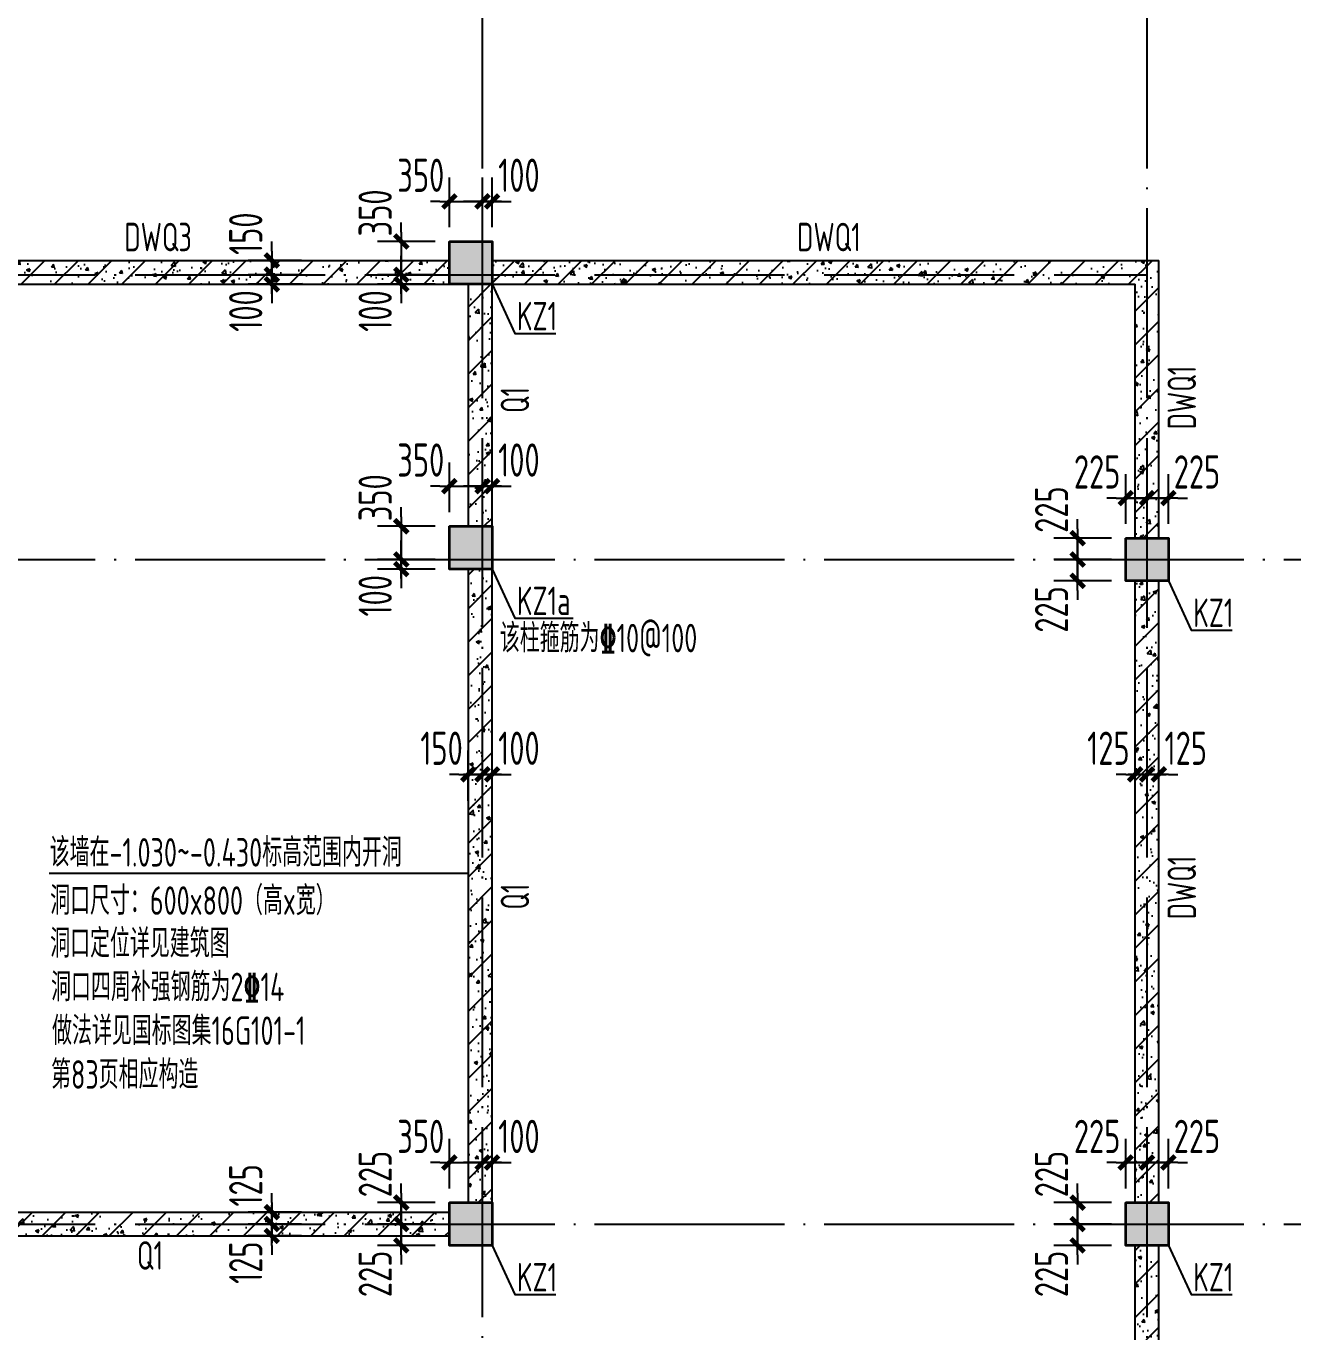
# Model space of a CAD drawing. Extents: x 8243024 to 8945023, y 669070 to 951310.
# Drawn here: x 8439454 to 8452799, y 915622 to 929377 of the extents above; entities that cross this region are included whole.
import ezdxf

# ---------------------------------------------------------------- set-up
doc = ezdxf.new("R2010")
doc.units = 0
doc.header["$LTSCALE"] = 1000
doc.linetypes.add('DOTE', pattern=[2.42, 2, -0.2, 0.02, -0.2])
doc.layers.get('0').update_dxf_attribs({"linetype": 'CONTINUOUS'})
doc.layers.get('Defpoints').update_dxf_attribs({"linetype": 'CONTINUOUS'})
for name, color, linetype in [('DIM', 3, 'CONTINUOUS'), ('DOTE', 1, 'DOTE'), ('HATCH', 254, 'CONTINUOUS'), ('PUB_TEXT', 7, 'CONTINUOUS'), ('柱涂实', 54, 'CONTINUOUS'), ('砼墙', 3, 'CONTINUOUS')]:
    doc.layers.add(name, color=color, linetype=linetype)
doc.layers.add('柱', color=2, linetype='CONTINUOUS', lineweight=35)
doc.styles.add('HZTXT', font='tssdeng.shx', dxfattribs={"width": 0.75, "bigfont": 'HZTXT.shx'})
doc.styles.add('TSSD_Dimension', font='Tssdeng.shx', dxfattribs={"width": 0.7, "bigfont": 'tssdchn.shx'})
doc.dimstyles.new('TSSD_100_100$0', dxfattribs={"dimtxt": 350, "dimasz": 100, "dimexe": 250, "dimexo": 150, "dimgap": 100, "dimtad": 1, "dimdec": 0, "dimzin": 0, "dimdsep": 46, "dimtxsty": 'TSSD_Dimension', "dimblk": '_TSDBK', "dimblk1": '_TSDBK', "dimblk2": '_TSDBK', "dimsah": 1, "dimcen": 0, "dimclrt": 7, "dimadec": 0, "dimazin": 0, "dimtfac": 1, "dimtdec": 0, "dimtix": 1, "dimtmove": 2, "dimatfit": 3, "dimldrblk": '_TSDBK', "dimfxl": 0, "dimtolj": 1, "dimtzin": 0, "dimarcsym": 0})
pattern_1 = [(50, (559484.2, -19363.43), (358.630091, -31.376067), [37.5, -412.5]), (355, (559484.2, -19363.43), (-69.375667, 376.096067), [30, -330]), (100.4514, (559514.08, -19366.04), (289.254691, 344.719771), [31.870095, -350.571056]), (46.1842, (559484.2, -19263.43), (533.620524, -82.759507), [56.25, -618.75]), (96.6356, (559528.66, -19270.3), (467.331353, 487.058935), [47.805144, -525.8565]), (351.1842, (559484.2, -19263.43), (467.330973, 487.0593), [45, -495]), (21, (559534.2, -19288.43), (298.453526, -201.309445), [37.5, -412.5]), (326, (559534.2, -19288.43), (121.657666, 362.575023), [30, -330]), (71.4514, (559559.06, -19305.2), (420.111314, 161.265248), [31.870095, -350.571056]), (37.5, (559484.19, -19363.43), (6.0799277, 166.446927), [0, -326, 0, -335, 0, -331.25]), (7.5, (559484.2, -19363.43), (131.5347687, 197.205856), [0, -191, 0, -318.5, 0, -126.25]), (327.5, (559372.69, -19363.43), (266.911218, -11.2774359), [0, -125, 0, -390, 0, -517.5]), (317.5, (559322.7, -19363.43), (291.593085, 50.052491), [0, -162.5, 0, -259, 0, -367.5]), (45, (559484.2, -19363.43), (-176.776695, 176.776695), [])]
pattern_2 = [(50, (806330.8, 22062.85), (358.630091, -31.376067), [37.5, -412.5]), (355, (806330.8, 22062.85), (-69.375667, 376.096067), [30, -330]), (100.4514, (806360.7, 22060.23), (289.254691, 344.719771), [31.870095, -350.571056]), (46.1842, (806330.8, 22162.85), (533.620524, -82.759507), [56.25, -618.75]), (96.6356, (806375.3, 22155.95), (467.331353, 487.058935), [47.805144, -525.8565]), (351.1842, (806330.8, 22162.85), (467.330973, 487.0593), [45, -495]), (21, (806380.8, 22137.85), (298.453526, -201.309445), [37.5, -412.5]), (326, (806380.8, 22137.85), (121.657666, 362.575023), [30, -330]), (71.4514, (806405.7, 22121.07), (420.111314, 161.265248), [31.870095, -350.571056]), (37.5, (806330.81, 22062.85), (6.0799277, 166.446927), [0, -326, 0, -335, 0, -331.25]), (7.5, (806330.81, 22062.85), (131.5347687, 197.205856), [0, -191, 0, -318.5, 0, -126.25]), (327.5, (806219.31, 22062.85), (266.911218, -11.2774359), [0, -125, 0, -390, 0, -517.5]), (317.5, (806169.31, 22062.85), (291.593085, 50.052491), [0, -162.5, 0, -259, 0, -367.5]), (45, (806330.81, 22062.85), (-176.776695, 176.776695), [])]

# ---------------------------------------------------------------- blocks, each defined once
blk = doc.blocks.new('_TSDBK')
blk.add_line((-1, 0), (1.5, 0))
at = {"const_width": 0.5}
blk.add_lwpolyline([(-0.7, -0.7), (0.7, 0.7)], dxfattribs=at)
blk = doc.blocks.new('*D834')
at = {"layer": 'Defpoints', "color": 0}
for p in [(8443912, 927108), (8443406, 926758), (8443912, 926758)]:
    blk.add_point(p, dxfattribs=at)
at = {"layer": 'DIM', "color": 0, "lineweight": -2}
for p, q in [((8443406, 927208), (8443406, 927308)), ((8443762, 927108), (8443156, 927108)), ((8443406, 927108), (8443406, 926758)), ((8443762, 926758), (8443156, 926758)), ((8443406, 926658), (8443406, 926558))]:
    blk.add_line(p, q, dxfattribs=at)
at = {"layer": 'DIM', "color": 0, "lineweight": -2, "xscale": 100, "yscale": 100, "zscale": 100}
for p, rotation in [((8443406, 927108), 270), ((8443406, 926758), 90)]:
    blk.add_blockref('_TSDBK', p, dxfattribs=dict(at, rotation=rotation))
at = {"layer": 'DIM', "color": 7, "insert": (8443131, 927409), "char_height": 350, "attachment_point": 5, "rotation": 90, "style": 'TSSD_Dimension'}
blk.add_mtext('\\A1;350', dxfattribs=at)
blk = doc.blocks.new('*D835')
at = {"layer": 'Defpoints', "color": 0}
for p in [(8443912, 926758), (8443406, 926658), (8443912, 926658)]:
    blk.add_point(p, dxfattribs=at)
at = {"layer": 'DIM', "color": 0, "lineweight": -2}
for p, q in [((8443406, 926858), (8443406, 926958)), ((8443762, 926758), (8443156, 926758)), ((8443406, 926758), (8443406, 926658)), ((8443762, 926658), (8443156, 926658)), ((8443406, 926558), (8443406, 926458))]:
    blk.add_line(p, q, dxfattribs=at)
at = {"layer": 'DIM', "color": 0, "lineweight": -2, "xscale": 100, "yscale": 100, "zscale": 100}
for p, rotation in [((8443406, 926758), 270), ((8443406, 926658), 90)]:
    blk.add_blockref('_TSDBK', p, dxfattribs=dict(at, rotation=rotation))
at = {"layer": 'DIM', "color": 7, "insert": (8443131, 926376), "char_height": 350, "attachment_point": 5, "rotation": 90, "style": 'TSSD_Dimension'}
blk.add_mtext('\\A1;100', dxfattribs=at)
blk = doc.blocks.new('*D836')
at = {"layer": 'Defpoints', "color": 0}
for p in [(8444362, 927531), (8444262, 927108), (8444362, 927108)]:
    blk.add_point(p, dxfattribs=at)
at = {"layer": 'DIM', "color": 0, "lineweight": -2}
for p, q in [((8444262, 927258), (8444262, 927781)), ((8444362, 927258), (8444362, 927781)), ((8444162, 927531), (8444062, 927531)), ((8444262, 927531), (8444362, 927531)), ((8444462, 927531), (8444562, 927531))]:
    blk.add_line(p, q, dxfattribs=at)
at = {"layer": 'DIM', "color": 0, "lineweight": -2, "xscale": 100, "yscale": 100, "zscale": 100}
blk.add_blockref('_TSDBK', (8444262, 927531), dxfattribs=at)
at = {"layer": 'DIM', "color": 0, "lineweight": -2, "xscale": 100, "yscale": 100, "zscale": 100, "rotation": 180}
blk.add_blockref('_TSDBK', (8444362, 927531), dxfattribs=at)
at = {"layer": 'DIM', "color": 7, "insert": (8444645, 927806), "char_height": 350, "attachment_point": 5, "style": 'TSSD_Dimension'}
blk.add_mtext('\\A1;100', dxfattribs=at)
blk = doc.blocks.new('*D837')
at = {"layer": 'Defpoints', "color": 0}
for p in [(8444262, 927531), (8443912, 927108), (8444262, 927108)]:
    blk.add_point(p, dxfattribs=at)
at = {"layer": 'DIM', "color": 0, "lineweight": -2}
for p, q in [((8443912, 927258), (8443912, 927781)), ((8444262, 927258), (8444262, 927781)), ((8443812, 927531), (8443712, 927531)), ((8443912, 927531), (8444262, 927531)), ((8444362, 927531), (8444462, 927531))]:
    blk.add_line(p, q, dxfattribs=at)
at = {"layer": 'DIM', "color": 0, "lineweight": -2, "xscale": 100, "yscale": 100, "zscale": 100}
blk.add_blockref('_TSDBK', (8443912, 927531), dxfattribs=at)
at = {"layer": 'DIM', "color": 0, "lineweight": -2, "xscale": 100, "yscale": 100, "zscale": 100, "rotation": 180}
blk.add_blockref('_TSDBK', (8444262, 927531), dxfattribs=at)
at = {"layer": 'DIM', "color": 7, "insert": (8443611, 927806), "char_height": 350, "attachment_point": 5, "style": 'TSSD_Dimension'}
blk.add_mtext('\\A1;350', dxfattribs=at)
blk = doc.blocks.new('*D838')
at = {"layer": 'Defpoints', "color": 0}
for p in [(8443912, 924108), (8443406, 923758), (8443912, 923758)]:
    blk.add_point(p, dxfattribs=at)
at = {"layer": 'DIM', "color": 0, "lineweight": -2}
for p, q in [((8443406, 924208), (8443406, 924308)), ((8443762, 924108), (8443156, 924108)), ((8443406, 924108), (8443406, 923758)), ((8443762, 923758), (8443156, 923758)), ((8443406, 923658), (8443406, 923558))]:
    blk.add_line(p, q, dxfattribs=at)
at = {"layer": 'DIM', "color": 0, "lineweight": -2, "xscale": 100, "yscale": 100, "zscale": 100}
for p, rotation in [((8443406, 924108), 270), ((8443406, 923758), 90)]:
    blk.add_blockref('_TSDBK', p, dxfattribs=dict(at, rotation=rotation))
at = {"layer": 'DIM', "color": 7, "insert": (8443131, 924409), "char_height": 350, "attachment_point": 5, "rotation": 90, "style": 'TSSD_Dimension'}
blk.add_mtext('\\A1;350', dxfattribs=at)
blk = doc.blocks.new('*D839')
at = {"layer": 'Defpoints', "color": 0}
for p in [(8443912, 923758), (8443406, 923658), (8443912, 923658)]:
    blk.add_point(p, dxfattribs=at)
at = {"layer": 'DIM', "color": 0, "lineweight": -2}
for p, q in [((8443406, 923858), (8443406, 923958)), ((8443762, 923758), (8443156, 923758)), ((8443406, 923758), (8443406, 923658)), ((8443762, 923658), (8443156, 923658)), ((8443406, 923558), (8443406, 923458))]:
    blk.add_line(p, q, dxfattribs=at)
at = {"layer": 'DIM', "color": 0, "lineweight": -2, "xscale": 100, "yscale": 100, "zscale": 100}
for p, rotation in [((8443406, 923758), 270), ((8443406, 923658), 90)]:
    blk.add_blockref('_TSDBK', p, dxfattribs=dict(at, rotation=rotation))
at = {"layer": 'DIM', "color": 7, "insert": (8443131, 923376), "char_height": 350, "attachment_point": 5, "rotation": 90, "style": 'TSSD_Dimension'}
blk.add_mtext('\\A1;100', dxfattribs=at)
blk = doc.blocks.new('*D840')
at = {"layer": 'Defpoints', "color": 0}
for p in [(8444362, 924531), (8444262, 924108), (8444362, 924108)]:
    blk.add_point(p, dxfattribs=at)
at = {"layer": 'DIM', "color": 0, "lineweight": -2}
for p, q in [((8444262, 924258), (8444262, 924781)), ((8444362, 924258), (8444362, 924781)), ((8444162, 924531), (8444062, 924531)), ((8444262, 924531), (8444362, 924531)), ((8444462, 924531), (8444562, 924531))]:
    blk.add_line(p, q, dxfattribs=at)
at = {"layer": 'DIM', "color": 0, "lineweight": -2, "xscale": 100, "yscale": 100, "zscale": 100}
blk.add_blockref('_TSDBK', (8444262, 924531), dxfattribs=at)
at = {"layer": 'DIM', "color": 0, "lineweight": -2, "xscale": 100, "yscale": 100, "zscale": 100, "rotation": 180}
blk.add_blockref('_TSDBK', (8444362, 924531), dxfattribs=at)
at = {"layer": 'DIM', "color": 7, "insert": (8444645, 924806), "char_height": 350, "attachment_point": 5, "style": 'TSSD_Dimension'}
blk.add_mtext('\\A1;100', dxfattribs=at)
blk = doc.blocks.new('*D841')
at = {"layer": 'Defpoints', "color": 0}
for p in [(8444262, 924531), (8443912, 924108), (8444262, 924108)]:
    blk.add_point(p, dxfattribs=at)
at = {"layer": 'DIM', "color": 0, "lineweight": -2}
for p, q in [((8443912, 924258), (8443912, 924781)), ((8444262, 924258), (8444262, 924781)), ((8443812, 924531), (8443712, 924531)), ((8443912, 924531), (8444262, 924531)), ((8444362, 924531), (8444462, 924531))]:
    blk.add_line(p, q, dxfattribs=at)
at = {"layer": 'DIM', "color": 0, "lineweight": -2, "xscale": 100, "yscale": 100, "zscale": 100}
blk.add_blockref('_TSDBK', (8443912, 924531), dxfattribs=at)
at = {"layer": 'DIM', "color": 0, "lineweight": -2, "xscale": 100, "yscale": 100, "zscale": 100, "rotation": 180}
blk.add_blockref('_TSDBK', (8444262, 924531), dxfattribs=at)
at = {"layer": 'DIM', "color": 7, "insert": (8443611, 924806), "char_height": 350, "attachment_point": 5, "style": 'TSSD_Dimension'}
blk.add_mtext('\\A1;350', dxfattribs=at)
blk = doc.blocks.new('*D842')
at = {"layer": 'Defpoints', "color": 0}
for p in [(8443912, 916983), (8443406, 916758), (8443912, 916758)]:
    blk.add_point(p, dxfattribs=at)
at = {"layer": 'DIM', "color": 0, "lineweight": -2}
for p, q in [((8443406, 917083), (8443406, 917183)), ((8443762, 916983), (8443156, 916983)), ((8443406, 916983), (8443406, 916758)), ((8443762, 916758), (8443156, 916758)), ((8443406, 916658), (8443406, 916558))]:
    blk.add_line(p, q, dxfattribs=at)
at = {"layer": 'DIM', "color": 0, "lineweight": -2, "xscale": 100, "yscale": 100, "zscale": 100}
for p, rotation in [((8443406, 916983), 270), ((8443406, 916758), 90)]:
    blk.add_blockref('_TSDBK', p, dxfattribs=dict(at, rotation=rotation))
at = {"layer": 'DIM', "color": 7, "insert": (8443131, 917284), "char_height": 350, "attachment_point": 5, "rotation": 90, "style": 'TSSD_Dimension'}
blk.add_mtext('\\A1;225', dxfattribs=at)
blk = doc.blocks.new('*D843')
at = {"layer": 'Defpoints', "color": 0}
for p in [(8443912, 916758), (8443406, 916533), (8443912, 916533)]:
    blk.add_point(p, dxfattribs=at)
at = {"layer": 'DIM', "color": 0, "lineweight": -2}
for p, q in [((8443406, 916858), (8443406, 916958)), ((8443762, 916758), (8443156, 916758)), ((8443406, 916758), (8443406, 916533)), ((8443762, 916533), (8443156, 916533)), ((8443406, 916433), (8443406, 916333))]:
    blk.add_line(p, q, dxfattribs=at)
at = {"layer": 'DIM', "color": 0, "lineweight": -2, "xscale": 100, "yscale": 100, "zscale": 100}
for p, rotation in [((8443406, 916758), 270), ((8443406, 916533), 90)]:
    blk.add_blockref('_TSDBK', p, dxfattribs=dict(at, rotation=rotation))
at = {"layer": 'DIM', "color": 7, "insert": (8443131, 916232), "char_height": 350, "attachment_point": 5, "rotation": 90, "style": 'TSSD_Dimension'}
blk.add_mtext('\\A1;225', dxfattribs=at)
blk = doc.blocks.new('*D844')
at = {"layer": 'Defpoints', "color": 0}
for p in [(8444362, 917406), (8444262, 916983), (8444362, 916983)]:
    blk.add_point(p, dxfattribs=at)
at = {"layer": 'DIM', "color": 0, "lineweight": -2}
for p, q in [((8444262, 917133), (8444262, 917656)), ((8444362, 917133), (8444362, 917656)), ((8444162, 917406), (8444062, 917406)), ((8444262, 917406), (8444362, 917406)), ((8444462, 917406), (8444562, 917406))]:
    blk.add_line(p, q, dxfattribs=at)
at = {"layer": 'DIM', "color": 0, "lineweight": -2, "xscale": 100, "yscale": 100, "zscale": 100}
blk.add_blockref('_TSDBK', (8444262, 917406), dxfattribs=at)
at = {"layer": 'DIM', "color": 0, "lineweight": -2, "xscale": 100, "yscale": 100, "zscale": 100, "rotation": 180}
blk.add_blockref('_TSDBK', (8444362, 917406), dxfattribs=at)
at = {"layer": 'DIM', "color": 7, "insert": (8444645, 917681), "char_height": 350, "attachment_point": 5, "style": 'TSSD_Dimension'}
blk.add_mtext('\\A1;100', dxfattribs=at)
blk = doc.blocks.new('*D845')
at = {"layer": 'Defpoints', "color": 0}
for p in [(8444262, 917406), (8443912, 916983), (8444262, 916983)]:
    blk.add_point(p, dxfattribs=at)
at = {"layer": 'DIM', "color": 0, "lineweight": -2}
for p, q in [((8443912, 917133), (8443912, 917656)), ((8444262, 917133), (8444262, 917656)), ((8443812, 917406), (8443712, 917406)), ((8443912, 917406), (8444262, 917406)), ((8444362, 917406), (8444462, 917406))]:
    blk.add_line(p, q, dxfattribs=at)
at = {"layer": 'DIM', "color": 0, "lineweight": -2, "xscale": 100, "yscale": 100, "zscale": 100}
blk.add_blockref('_TSDBK', (8443912, 917406), dxfattribs=at)
at = {"layer": 'DIM', "color": 0, "lineweight": -2, "xscale": 100, "yscale": 100, "zscale": 100, "rotation": 180}
blk.add_blockref('_TSDBK', (8444262, 917406), dxfattribs=at)
at = {"layer": 'DIM', "color": 7, "insert": (8443611, 917681), "char_height": 350, "attachment_point": 5, "style": 'TSSD_Dimension'}
blk.add_mtext('\\A1;350', dxfattribs=at)
blk = doc.blocks.new('*D862')
at = {"layer": 'Defpoints', "color": 0}
for p in [(8451037, 923983), (8450531, 923758), (8451037, 923758)]:
    blk.add_point(p, dxfattribs=at)
at = {"layer": 'DIM', "color": 0, "lineweight": -2}
for p, q in [((8450531, 924083), (8450531, 924183)), ((8450887, 923983), (8450281, 923983)), ((8450531, 923983), (8450531, 923758)), ((8450887, 923758), (8450281, 923758)), ((8450531, 923658), (8450531, 923558))]:
    blk.add_line(p, q, dxfattribs=at)
at = {"layer": 'DIM', "color": 0, "lineweight": -2, "xscale": 100, "yscale": 100, "zscale": 100}
for p, rotation in [((8450531, 923983), 270), ((8450531, 923758), 90)]:
    blk.add_blockref('_TSDBK', p, dxfattribs=dict(at, rotation=rotation))
at = {"layer": 'DIM', "color": 7, "insert": (8450256, 924284), "char_height": 350, "attachment_point": 5, "rotation": 90, "style": 'TSSD_Dimension'}
blk.add_mtext('\\A1;225', dxfattribs=at)
blk = doc.blocks.new('*D863')
at = {"layer": 'Defpoints', "color": 0}
for p in [(8451037, 923758), (8450531, 923533), (8451037, 923533)]:
    blk.add_point(p, dxfattribs=at)
at = {"layer": 'DIM', "color": 0, "lineweight": -2}
for p, q in [((8450531, 923858), (8450531, 923958)), ((8450887, 923758), (8450281, 923758)), ((8450531, 923758), (8450531, 923533)), ((8450887, 923533), (8450281, 923533)), ((8450531, 923433), (8450531, 923333))]:
    blk.add_line(p, q, dxfattribs=at)
at = {"layer": 'DIM', "color": 0, "lineweight": -2, "xscale": 100, "yscale": 100, "zscale": 100}
for p, rotation in [((8450531, 923758), 270), ((8450531, 923533), 90)]:
    blk.add_blockref('_TSDBK', p, dxfattribs=dict(at, rotation=rotation))
at = {"layer": 'DIM', "color": 7, "insert": (8450256, 923232), "char_height": 350, "attachment_point": 5, "rotation": 90, "style": 'TSSD_Dimension'}
blk.add_mtext('\\A1;225', dxfattribs=at)
blk = doc.blocks.new('*D864')
at = {"layer": 'Defpoints', "color": 0}
for p in [(8451487, 924406), (8451262, 923983), (8451487, 923983)]:
    blk.add_point(p, dxfattribs=at)
at = {"layer": 'DIM', "color": 0, "lineweight": -2}
for p, q in [((8451262, 924133), (8451262, 924656)), ((8451487, 924133), (8451487, 924656)), ((8451162, 924406), (8451062, 924406)), ((8451262, 924406), (8451487, 924406)), ((8451587, 924406), (8451687, 924406))]:
    blk.add_line(p, q, dxfattribs=at)
at = {"layer": 'DIM', "color": 0, "lineweight": -2, "xscale": 100, "yscale": 100, "zscale": 100}
blk.add_blockref('_TSDBK', (8451262, 924406), dxfattribs=at)
at = {"layer": 'DIM', "color": 0, "lineweight": -2, "xscale": 100, "yscale": 100, "zscale": 100, "rotation": 180}
blk.add_blockref('_TSDBK', (8451487, 924406), dxfattribs=at)
at = {"layer": 'DIM', "color": 7, "insert": (8451788, 924681), "char_height": 350, "attachment_point": 5, "style": 'TSSD_Dimension'}
blk.add_mtext('\\A1;225', dxfattribs=at)
blk = doc.blocks.new('*D865')
at = {"layer": 'Defpoints', "color": 0}
for p in [(8451262, 924406), (8451037, 923983), (8451262, 923983)]:
    blk.add_point(p, dxfattribs=at)
at = {"layer": 'DIM', "color": 0, "lineweight": -2}
for p, q in [((8451037, 924133), (8451037, 924656)), ((8451262, 924133), (8451262, 924656)), ((8450937, 924406), (8450837, 924406)), ((8451037, 924406), (8451262, 924406)), ((8451362, 924406), (8451462, 924406))]:
    blk.add_line(p, q, dxfattribs=at)
at = {"layer": 'DIM', "color": 0, "lineweight": -2, "xscale": 100, "yscale": 100, "zscale": 100}
blk.add_blockref('_TSDBK', (8451037, 924406), dxfattribs=at)
at = {"layer": 'DIM', "color": 0, "lineweight": -2, "xscale": 100, "yscale": 100, "zscale": 100, "rotation": 180}
blk.add_blockref('_TSDBK', (8451262, 924406), dxfattribs=at)
at = {"layer": 'DIM', "color": 7, "insert": (8450736, 924681), "char_height": 350, "attachment_point": 5, "style": 'TSSD_Dimension'}
blk.add_mtext('\\A1;225', dxfattribs=at)
blk = doc.blocks.new('*D866')
at = {"layer": 'Defpoints', "color": 0}
for p in [(8451037, 916983), (8450531, 916758), (8451037, 916758)]:
    blk.add_point(p, dxfattribs=at)
at = {"layer": 'DIM', "color": 0, "lineweight": -2}
for p, q in [((8450531, 917083), (8450531, 917183)), ((8450887, 916983), (8450281, 916983)), ((8450531, 916983), (8450531, 916758)), ((8450887, 916758), (8450281, 916758)), ((8450531, 916658), (8450531, 916558))]:
    blk.add_line(p, q, dxfattribs=at)
at = {"layer": 'DIM', "color": 0, "lineweight": -2, "xscale": 100, "yscale": 100, "zscale": 100}
for p, rotation in [((8450531, 916983), 270), ((8450531, 916758), 90)]:
    blk.add_blockref('_TSDBK', p, dxfattribs=dict(at, rotation=rotation))
at = {"layer": 'DIM', "color": 7, "insert": (8450256, 917284), "char_height": 350, "attachment_point": 5, "rotation": 90, "style": 'TSSD_Dimension'}
blk.add_mtext('\\A1;225', dxfattribs=at)
blk = doc.blocks.new('*D867')
at = {"layer": 'Defpoints', "color": 0}
for p in [(8451037, 916758), (8450531, 916533), (8451037, 916533)]:
    blk.add_point(p, dxfattribs=at)
at = {"layer": 'DIM', "color": 0, "lineweight": -2}
for p, q in [((8450531, 916858), (8450531, 916958)), ((8450887, 916758), (8450281, 916758)), ((8450531, 916758), (8450531, 916533)), ((8450887, 916533), (8450281, 916533)), ((8450531, 916433), (8450531, 916333))]:
    blk.add_line(p, q, dxfattribs=at)
at = {"layer": 'DIM', "color": 0, "lineweight": -2, "xscale": 100, "yscale": 100, "zscale": 100}
for p, rotation in [((8450531, 916758), 270), ((8450531, 916533), 90)]:
    blk.add_blockref('_TSDBK', p, dxfattribs=dict(at, rotation=rotation))
at = {"layer": 'DIM', "color": 7, "insert": (8450256, 916232), "char_height": 350, "attachment_point": 5, "rotation": 90, "style": 'TSSD_Dimension'}
blk.add_mtext('\\A1;225', dxfattribs=at)
blk = doc.blocks.new('*D868')
at = {"layer": 'Defpoints', "color": 0}
for p in [(8451487, 917406), (8451262, 916983), (8451487, 916983)]:
    blk.add_point(p, dxfattribs=at)
at = {"layer": 'DIM', "color": 0, "lineweight": -2}
for p, q in [((8451262, 917133), (8451262, 917656)), ((8451487, 917133), (8451487, 917656)), ((8451162, 917406), (8451062, 917406)), ((8451262, 917406), (8451487, 917406)), ((8451587, 917406), (8451687, 917406))]:
    blk.add_line(p, q, dxfattribs=at)
at = {"layer": 'DIM', "color": 0, "lineweight": -2, "xscale": 100, "yscale": 100, "zscale": 100}
blk.add_blockref('_TSDBK', (8451262, 917406), dxfattribs=at)
at = {"layer": 'DIM', "color": 0, "lineweight": -2, "xscale": 100, "yscale": 100, "zscale": 100, "rotation": 180}
blk.add_blockref('_TSDBK', (8451487, 917406), dxfattribs=at)
at = {"layer": 'DIM', "color": 7, "insert": (8451788, 917681), "char_height": 350, "attachment_point": 5, "style": 'TSSD_Dimension'}
blk.add_mtext('\\A1;225', dxfattribs=at)
blk = doc.blocks.new('*D869')
at = {"layer": 'Defpoints', "color": 0}
for p in [(8451262, 917406), (8451037, 916983), (8451262, 916983)]:
    blk.add_point(p, dxfattribs=at)
at = {"layer": 'DIM', "color": 0, "lineweight": -2}
for p, q in [((8451037, 917133), (8451037, 917656)), ((8451262, 917133), (8451262, 917656)), ((8450937, 917406), (8450837, 917406)), ((8451037, 917406), (8451262, 917406)), ((8451362, 917406), (8451462, 917406))]:
    blk.add_line(p, q, dxfattribs=at)
at = {"layer": 'DIM', "color": 0, "lineweight": -2, "xscale": 100, "yscale": 100, "zscale": 100}
blk.add_blockref('_TSDBK', (8451037, 917406), dxfattribs=at)
at = {"layer": 'DIM', "color": 0, "lineweight": -2, "xscale": 100, "yscale": 100, "zscale": 100, "rotation": 180}
blk.add_blockref('_TSDBK', (8451262, 917406), dxfattribs=at)
at = {"layer": 'DIM', "color": 7, "insert": (8450736, 917681), "char_height": 350, "attachment_point": 5, "style": 'TSSD_Dimension'}
blk.add_mtext('\\A1;225', dxfattribs=at)
blk = doc.blocks.new('*D2013')
at = {"layer": 'Defpoints', "color": 0}
for p in [(8442506, 926908), (8442042, 926758), (8442506, 926758)]:
    blk.add_point(p, dxfattribs=at)
at = {"layer": 'DIM', "color": 0, "lineweight": -2}
for p, q in [((8442042, 927008), (8442042, 927108)), ((8442356, 926908), (8441792, 926908)), ((8442042, 926908), (8442042, 926758)), ((8442356, 926758), (8441792, 926758)), ((8442042, 926658), (8442042, 926558))]:
    blk.add_line(p, q, dxfattribs=at)
at = {"layer": 'DIM', "color": 0, "lineweight": -2, "xscale": 100, "yscale": 100, "zscale": 100}
for p, rotation in [((8442042, 926908), 270), ((8442042, 926758), 90)]:
    blk.add_blockref('_TSDBK', p, dxfattribs=dict(at, rotation=rotation))
at = {"layer": 'DIM', "color": 7, "insert": (8441767, 927190), "char_height": 350, "attachment_point": 5, "rotation": 90, "style": 'TSSD_Dimension'}
blk.add_mtext('\\A1;150', dxfattribs=at)
blk = doc.blocks.new('*D2014')
at = {"layer": 'Defpoints', "color": 0}
for p in [(8442506, 926758), (8442042, 926658), (8442506, 926658)]:
    blk.add_point(p, dxfattribs=at)
at = {"layer": 'DIM', "color": 0, "lineweight": -2}
for p, q in [((8442042, 926858), (8442042, 926958)), ((8442356, 926758), (8441792, 926758)), ((8442042, 926758), (8442042, 926658)), ((8442356, 926658), (8441792, 926658)), ((8442042, 926558), (8442042, 926458))]:
    blk.add_line(p, q, dxfattribs=at)
at = {"layer": 'DIM', "color": 0, "lineweight": -2, "xscale": 100, "yscale": 100, "zscale": 100}
for p, rotation in [((8442042, 926758), 270), ((8442042, 926658), 90)]:
    blk.add_blockref('_TSDBK', p, dxfattribs=dict(at, rotation=rotation))
at = {"layer": 'DIM', "color": 7, "insert": (8441767, 926376), "char_height": 350, "attachment_point": 5, "rotation": 90, "style": 'TSSD_Dimension'}
blk.add_mtext('\\A1;100', dxfattribs=at)
blk = doc.blocks.new('*D2017')
at = {"layer": 'Defpoints', "color": 0}
for p in [(8442506, 916883), (8442042, 916758), (8442506, 916758)]:
    blk.add_point(p, dxfattribs=at)
at = {"layer": 'DIM', "color": 0, "lineweight": -2}
for p, q in [((8442042, 916983), (8442042, 917083)), ((8442356, 916883), (8441792, 916883)), ((8442042, 916883), (8442042, 916758)), ((8442356, 916758), (8441792, 916758)), ((8442042, 916658), (8442042, 916558))]:
    blk.add_line(p, q, dxfattribs=at)
at = {"layer": 'DIM', "color": 0, "lineweight": -2, "xscale": 100, "yscale": 100, "zscale": 100}
for p, rotation in [((8442042, 916883), 270), ((8442042, 916758), 90)]:
    blk.add_blockref('_TSDBK', p, dxfattribs=dict(at, rotation=rotation))
at = {"layer": 'DIM', "color": 7, "insert": (8441767, 917165), "char_height": 350, "attachment_point": 5, "rotation": 90, "style": 'TSSD_Dimension'}
blk.add_mtext('\\A1;125', dxfattribs=at)
blk = doc.blocks.new('*D2018')
at = {"layer": 'Defpoints', "color": 0}
for p in [(8442506, 916758), (8442042, 916633), (8442506, 916633)]:
    blk.add_point(p, dxfattribs=at)
at = {"layer": 'DIM', "color": 0, "lineweight": -2}
for p, q in [((8442042, 916858), (8442042, 916958)), ((8442356, 916758), (8441792, 916758)), ((8442042, 916758), (8442042, 916633)), ((8442356, 916633), (8441792, 916633)), ((8442042, 916533), (8442042, 916433))]:
    blk.add_line(p, q, dxfattribs=at)
at = {"layer": 'DIM', "color": 0, "lineweight": -2, "xscale": 100, "yscale": 100, "zscale": 100}
for p, rotation in [((8442042, 916758), 270), ((8442042, 916633), 90)]:
    blk.add_blockref('_TSDBK', p, dxfattribs=dict(at, rotation=rotation))
at = {"layer": 'DIM', "color": 7, "insert": (8441767, 916351), "char_height": 350, "attachment_point": 5, "rotation": 90, "style": 'TSSD_Dimension'}
blk.add_mtext('\\A1;125', dxfattribs=at)
blk = doc.blocks.new('*D2021')
at = {"layer": 'Defpoints', "color": 0}
for p in [(8451262, 921495), (8451137, 921066), (8451262, 921066)]:
    blk.add_point(p, dxfattribs=at)
at = {"layer": 'DIM', "color": 0, "lineweight": -2}
for p, q in [((8451137, 921216), (8451137, 921745)), ((8451262, 921216), (8451262, 921745)), ((8451037, 921495), (8450937, 921495)), ((8451137, 921495), (8451262, 921495)), ((8451362, 921495), (8451462, 921495))]:
    blk.add_line(p, q, dxfattribs=at)
at = {"layer": 'DIM', "color": 0, "lineweight": -2, "xscale": 100, "yscale": 100, "zscale": 100}
blk.add_blockref('_TSDBK', (8451137, 921495), dxfattribs=at)
at = {"layer": 'DIM', "color": 0, "lineweight": -2, "xscale": 100, "yscale": 100, "zscale": 100, "rotation": 180}
blk.add_blockref('_TSDBK', (8451262, 921495), dxfattribs=at)
at = {"layer": 'DIM', "color": 7, "insert": (8450855, 921770), "char_height": 350, "attachment_point": 5, "style": 'TSSD_Dimension'}
blk.add_mtext('\\A1;125', dxfattribs=at)
blk = doc.blocks.new('*D2022')
at = {"layer": 'Defpoints', "color": 0}
for p in [(8451387, 921495), (8451262, 921066), (8451387, 921066)]:
    blk.add_point(p, dxfattribs=at)
at = {"layer": 'DIM', "color": 0, "lineweight": -2}
for p, q in [((8451262, 921216), (8451262, 921745)), ((8451387, 921216), (8451387, 921745)), ((8451162, 921495), (8451062, 921495)), ((8451262, 921495), (8451387, 921495)), ((8451487, 921495), (8451587, 921495))]:
    blk.add_line(p, q, dxfattribs=at)
at = {"layer": 'DIM', "color": 0, "lineweight": -2, "xscale": 100, "yscale": 100, "zscale": 100}
blk.add_blockref('_TSDBK', (8451262, 921495), dxfattribs=at)
at = {"layer": 'DIM', "color": 0, "lineweight": -2, "xscale": 100, "yscale": 100, "zscale": 100, "rotation": 180}
blk.add_blockref('_TSDBK', (8451387, 921495), dxfattribs=at)
at = {"layer": 'DIM', "color": 7, "insert": (8451670, 921770), "char_height": 350, "attachment_point": 5, "style": 'TSSD_Dimension'}
blk.add_mtext('\\A1;125', dxfattribs=at)
blk = doc.blocks.new('*D2023')
at = {"layer": 'Defpoints', "color": 0}
for p in [(8444262, 921495), (8444112, 921066), (8444262, 921066)]:
    blk.add_point(p, dxfattribs=at)
at = {"layer": 'DIM', "color": 0, "lineweight": -2}
for p, q in [((8444112, 921216), (8444112, 921745)), ((8444262, 921216), (8444262, 921745)), ((8444012, 921495), (8443912, 921495)), ((8444112, 921495), (8444262, 921495)), ((8444362, 921495), (8444462, 921495))]:
    blk.add_line(p, q, dxfattribs=at)
at = {"layer": 'DIM', "color": 0, "lineweight": -2, "xscale": 100, "yscale": 100, "zscale": 100}
blk.add_blockref('_TSDBK', (8444112, 921495), dxfattribs=at)
at = {"layer": 'DIM', "color": 0, "lineweight": -2, "xscale": 100, "yscale": 100, "zscale": 100, "rotation": 180}
blk.add_blockref('_TSDBK', (8444262, 921495), dxfattribs=at)
at = {"layer": 'DIM', "color": 7, "insert": (8443830, 921770), "char_height": 350, "attachment_point": 5, "style": 'TSSD_Dimension'}
blk.add_mtext('\\A1;150', dxfattribs=at)
blk = doc.blocks.new('*D2024')
at = {"layer": 'Defpoints', "color": 0}
for p in [(8444362, 921495), (8444262, 921066), (8444362, 921066)]:
    blk.add_point(p, dxfattribs=at)
at = {"layer": 'DIM', "color": 0, "lineweight": -2}
for p, q in [((8444262, 921216), (8444262, 921745)), ((8444362, 921216), (8444362, 921745)), ((8444162, 921495), (8444062, 921495)), ((8444262, 921495), (8444362, 921495)), ((8444462, 921495), (8444562, 921495))]:
    blk.add_line(p, q, dxfattribs=at)
at = {"layer": 'DIM', "color": 0, "lineweight": -2, "xscale": 100, "yscale": 100, "zscale": 100}
blk.add_blockref('_TSDBK', (8444262, 921495), dxfattribs=at)
at = {"layer": 'DIM', "color": 0, "lineweight": -2, "xscale": 100, "yscale": 100, "zscale": 100, "rotation": 180}
blk.add_blockref('_TSDBK', (8444362, 921495), dxfattribs=at)
at = {"layer": 'DIM', "color": 7, "insert": (8444645, 921770), "char_height": 350, "attachment_point": 5, "style": 'TSSD_Dimension'}
blk.add_mtext('\\A1;100', dxfattribs=at)

msp = doc.modelspace()

# ---------------------------------------------------------------- hatches: boundary and pattern name
at = {"layer": 'HATCH'}
h = msp.add_hatch(dxfattribs=at)
h.set_pattern_fill('ARMORED', color=256, scale=50, style=0)
h.set_pattern_definition(pattern_2)
h.paths.add_polyline_path([(8443912.3, 926908.1), (8437662.3, 926908.1), (8437662.3, 926658.1), (8443912.3, 926658.1)])
h = msp.add_hatch(dxfattribs=at)
h.set_pattern_fill('ARMORED', color=256, scale=50, style=0)
h.set_pattern_definition(pattern_2)
h.paths.add_polyline_path([(8451387.3, 926908.1), (8444362.3, 926908.1), (8444362.3, 926658.1), (8451137.3, 926658.1), (8451137.3, 923983.1), (8451387.3, 923983.1)])
h = msp.add_hatch(dxfattribs=at)
h.set_pattern_fill('ARMORED', color=256, scale=50, style=0)
h.set_pattern_definition(pattern_2)
h.paths.add_polyline_path([(8444362.3, 926658.1), (8444112.3, 926658.1), (8444112.3, 924108.1), (8444362.3, 924108.1)])
h = msp.add_hatch(dxfattribs=at)
h.set_pattern_fill('ARMORED', color=256, scale=50, style=0)
h.set_pattern_definition(pattern_1)
h.paths.add_polyline_path([(8444362.3, 923658.1), (8444112.3, 923658.1), (8444112.3, 916983.1), (8444362.3, 916983.1)])
h = msp.add_hatch(dxfattribs=at)
h.set_pattern_fill('ARMORED', color=256, scale=50, style=0)
h.set_pattern_definition(pattern_1)
h.paths.add_polyline_path([(8451387.3, 923533.1), (8451137.3, 923533.1), (8451137.3, 916983.1), (8451387.3, 916983.1)])
h = msp.add_hatch(dxfattribs=at)
h.set_pattern_fill('ARMORED', color=256, scale=50, style=0)
h.set_pattern_definition(pattern_1)
h.paths.add_polyline_path([(8443912.3, 916883.1), (8437662.3, 916883.1), (8437662.3, 916633.1), (8443912.3, 916633.1)])
h = msp.add_hatch(dxfattribs=at)
h.set_pattern_fill('ARMORED', color=256, scale=50, style=0)
h.set_pattern_definition(pattern_1)
h.paths.add_polyline_path([(8451387.3, 916533.1), (8451137.3, 916533.1), (8451137.3, 909983.1), (8451387.3, 909983.1)])
at = {"layer": '柱涂实'}
for points in [[(8444362.3, 926658.1), (8444362.3, 927108.1), (8443912.3, 927108.1), (8443912.3, 926658.1)], [(8444362.3, 923658.1), (8444362.3, 924108.1), (8443912.3, 924108.1), (8443912.3, 923658.1)], [(8451487.3, 923533.1), (8451487.3, 923983.1), (8451037.3, 923983.1), (8451037.3, 923533.1)], [(8444362.3, 916533.1), (8444362.3, 916983.1), (8443912.3, 916983.1), (8443912.3, 916533.1)], [(8451487.3, 916533.1), (8451487.3, 916983.1), (8451037.3, 916983.1), (8451037.3, 916533.1)]]:
    msp.add_hatch(color=256, dxfattribs=at).paths.add_polyline_path(points)

# ---------------------------------------------------------------- linework, layer by layer
msp.add_line((8444112.3, 920449.2), (8439696.1, 920449.2))
at = {"layer": 'DOTE'}
for p, q in [((8444262.3, 901258.1), (8444262.3, 946258.1)), ((8451262.3, 901258.1), (8451262.3, 946258.1)), ((8435762.3, 926758.1), (8451262.3, 926758.1)), ((8435762.3, 923758.1), (8566062.3, 923758.1)), ((8435762.3, 916758.1), (8566062.3, 916758.1))]:
    msp.add_line(p, q, dxfattribs=at)
at = {"layer": 'PUB_TEXT', "color": 7}
for points in [[(8444362.3, 926658.1), (8444601.7, 926140.3), (8445032.9, 926140.3)], [(8444362.3, 923658.1), (8444601.7, 923140.3), (8445217.6, 923140.3)], [(8451487.3, 923533.1), (8451726.7, 923015.3), (8452157.9, 923015.3)], [(8444362.3, 916533.1), (8444601.7, 916015.3), (8445032.9, 916015.3)], [(8451487.3, 916533.1), (8451726.7, 916015.3), (8452157.9, 916015.3)]]:
    msp.add_lwpolyline(points, dxfattribs=at)
at = {"layer": '柱'}
for points in [[(8443912.3, 927108.1), (8444362.3, 927108.1), (8444362.3, 926658.1), (8443912.3, 926658.1)], [(8443912.3, 924108.1), (8444362.3, 924108.1), (8444362.3, 923658.1), (8443912.3, 923658.1)], [(8451037.3, 923983.1), (8451487.3, 923983.1), (8451487.3, 923533.1), (8451037.3, 923533.1)], [(8443912.3, 916983.1), (8444362.3, 916983.1), (8444362.3, 916533.1), (8443912.3, 916533.1)], [(8451037.3, 916983.1), (8451487.3, 916983.1), (8451487.3, 916533.1), (8451037.3, 916533.1)]]:
    msp.add_lwpolyline(points, close=True, dxfattribs=at)
at = {"layer": '柱涂实', "linetype": 'Continuous'}
for points in [[(8444362.3, 926658.1), (8444362.3, 927108.1), (8443912.3, 927108.1), (8443912.3, 926658.1)], [(8444362.3, 923658.1), (8444362.3, 924108.1), (8443912.3, 924108.1), (8443912.3, 923658.1)], [(8451487.3, 923533.1), (8451487.3, 923983.1), (8451037.3, 923983.1), (8451037.3, 923533.1)], [(8444362.3, 916533.1), (8444362.3, 916983.1), (8443912.3, 916983.1), (8443912.3, 916533.1)], [(8451487.3, 916533.1), (8451487.3, 916983.1), (8451037.3, 916983.1), (8451037.3, 916533.1)]]:
    msp.add_lwpolyline(points, close=True, dxfattribs=at)
at = {"layer": '砼墙'}
for p, q in [((8437662.3, 926908.1), (8443912.3, 926908.1)), ((8444362.3, 926908.1), (8451387.3, 926908.1)), ((8451387.3, 923983.1), (8451387.3, 926908.1)), ((8437662.3, 926658.1), (8443912.3, 926658.1)), ((8444112.3, 924108.1), (8444112.3, 926658.1)), ((8444362.3, 924108.1), (8444362.3, 926658.1)), ((8444362.3, 926658.1), (8451137.3, 926658.1)), ((8451137.3, 923983.1), (8451137.3, 926658.1)), ((8444112.3, 916983.1), (8444112.3, 923658.1)), ((8444362.3, 916983.1), (8444362.3, 923658.1)), ((8451137.3, 916983.1), (8451137.3, 923533.1)), ((8451387.3, 916983.1), (8451387.3, 923533.1)), ((8437662.3, 916883.1), (8443912.3, 916883.1)), ((8437662.3, 916633.1), (8443912.3, 916633.1)), ((8451137.3, 909983.1), (8451137.3, 916533.1)), ((8451387.3, 909983.1), (8451387.3, 916533.1))]:
    msp.add_line(p, q, dxfattribs=at)

# ---------------------------------------------------------------- texts
at = {"layer": 'PUB_TEXT', "color": 7, "style": 'HZTXT', "width": 0.7}
for s, p in [('DWQ3', (8440488, 927005.4)), ('DWQ1', (8447575.5, 927005.4)), ('Q1', (8440621.4, 916276.6))]:
    msp.add_text(s, height=300, dxfattribs=at).set_placement(p)
at = {"layer": 'PUB_TEXT', "color": 6, "style": 'HZTXT', "width": 0.7}
for s, p in [('KZ1', (8444623.3, 926172.3)), ('KZ1a', (8444623.3, 923172.3)), ('KZ1', (8451748.3, 923047.3)), ('该柱箍筋为%%13210@100', (8444443.9, 922780.7)), ('该墙在-1.030~-0.430标高范围内开洞', (8439701.6, 920523.1)), ('洞口尺寸：600x800（高x宽）', (8439707, 920015.3)), ('洞口定位详见建筑图', (8439707, 919564.7)), ('洞口四周补强钢筋为2%%13214', (8439716.4, 919105.3)), ('做法详见国标图集16G101-1', (8439727, 918644.6)), ('第83页相应构造', (8439716.4, 918183.1)), ('KZ1', (8444623.3, 916047.3)), ('KZ1', (8451748.3, 916047.3))]:
    msp.add_text(s, height=300, dxfattribs=at).set_placement(p)
at = {"layer": 'PUB_TEXT', "color": 7, "style": 'HZTXT', "width": 0.7}
for s, p in [('DWQ1', (8451777.9, 925128.8)), ('Q1', (8444752.9, 925300.9)), ('DWQ1', (8451777.9, 919967.5)), ('Q1', (8444752.9, 920070))]:
    msp.add_text(s, height=300, rotation=90, dxfattribs=at).set_placement(p)

# ---------------------------------------------------------------- dimensions: what is measured, and where the dimension line sits
at = {"layer": 'DIM'}
for base, p1, p2, picture, middle in [((8444262.3, 927531), (8443912.3, 927108.1), (8444262.3, 927108.1), '*D837', (8443611.2, 927806)), ((8444362.3, 927531), (8444262.3, 927108.1), (8444362.3, 927108.1), '*D836', (8444644.5, 927806)), ((8444262.3, 924531), (8443912.3, 924108.1), (8444262.3, 924108.1), '*D841', (8443611.2, 924806)), ((8444362.3, 924531), (8444262.3, 924108.1), (8444362.3, 924108.1), '*D840', (8444644.5, 924806)), ((8451262.3, 924406), (8451037.3, 923983.1), (8451262.3, 923983.1), '*D865', (8450736.2, 924681)), ((8451487.3, 924406), (8451262.3, 923983.1), (8451487.3, 923983.1), '*D864', (8451788.4, 924681)), ((8444262.3, 921495.3), (8444112.3, 921066.1), (8444262.3, 921066.1), '*D2023', (8443830.1, 921770.3)), ((8444362.3, 921495.3), (8444262.3, 921066.1), (8444362.3, 921066.1), '*D2024', (8444644.5, 921770.3)), ((8451262.3, 921495.3), (8451137.3, 921066.1), (8451262.3, 921066.1), '*D2021', (8450855.1, 921770.3)), ((8451387.3, 921495.3), (8451262.3, 921066.1), (8451387.3, 921066.1), '*D2022', (8451669.5, 921770.3)), ((8444262.3, 917406), (8443912.3, 916983.1), (8444262.3, 916983.1), '*D845', (8443611.2, 917681)), ((8444362.3, 917406), (8444262.3, 916983.1), (8444362.3, 916983.1), '*D844', (8444644.5, 917681)), ((8451262.3, 917406), (8451037.3, 916983.1), (8451262.3, 916983.1), '*D869', (8450736.2, 917681)), ((8451487.3, 917406), (8451262.3, 916983.1), (8451487.3, 916983.1), '*D868', (8451788.4, 917681))]:
    dim = msp.add_linear_dim(base=base, p1=p1, p2=p2, dimstyle='TSSD_100_100$0', dxfattribs=at)
    dim.commit()
    dim.dimension.update_dxf_attribs({"geometry": picture, "text_midpoint": middle, "dimtype": 160})
for base, p1, p2, picture, middle in [((8443406.2, 926758.1), (8443912.3, 927108.1), (8443912.3, 926758.1), '*D834', (8443131.2, 927409.2)), ((8442041.7, 926758.1), (8442505.9, 926908.1), (8442505.9, 926758.1), '*D2013', (8441766.7, 927190.4)), ((8442041.7, 926658.1), (8442505.9, 926758.1), (8442505.9, 926658.1), '*D2014', (8441766.7, 926375.9)), ((8443406.2, 926658.1), (8443912.3, 926758.1), (8443912.3, 926658.1), '*D835', (8443131.2, 926375.9)), ((8443406.2, 923758.1), (8443912.3, 924108.1), (8443912.3, 923758.1), '*D838', (8443131.2, 924409.2)), ((8450531.2, 923758.1), (8451037.3, 923983.1), (8451037.3, 923758.1), '*D862', (8450256.2, 924284.2)), ((8443406.2, 923658.1), (8443912.3, 923758.1), (8443912.3, 923658.1), '*D839', (8443131.2, 923375.9)), ((8450531.2, 923533.1), (8451037.3, 923758.1), (8451037.3, 923533.1), '*D863', (8450256.2, 923232)), ((8443406.2, 916758.1), (8443912.3, 916983.1), (8443912.3, 916758.1), '*D842', (8443131.2, 917284.2)), ((8450531.2, 916758.1), (8451037.3, 916983.1), (8451037.3, 916758.1), '*D866', (8450256.2, 917284.2)), ((8442041.7, 916758.1), (8442505.9, 916883.1), (8442505.9, 916758.1), '*D2017', (8441766.7, 917165.4)), ((8442041.7, 916633.1), (8442505.9, 916758.1), (8442505.9, 916633.1), '*D2018', (8441766.7, 916350.9)), ((8443406.2, 916533.1), (8443912.3, 916758.1), (8443912.3, 916533.1), '*D843', (8443131.2, 916232)), ((8450531.2, 916533.1), (8451037.3, 916758.1), (8451037.3, 916533.1), '*D867', (8450256.2, 916232))]:
    dim = msp.add_linear_dim(base=base, p1=p1, p2=p2, angle=90, dimstyle='TSSD_100_100$0', dxfattribs=at)
    dim.commit()
    dim.dimension.update_dxf_attribs({"geometry": picture, "text_midpoint": middle, "dimtype": 160})

doc.saveas('drawing.dxf')
